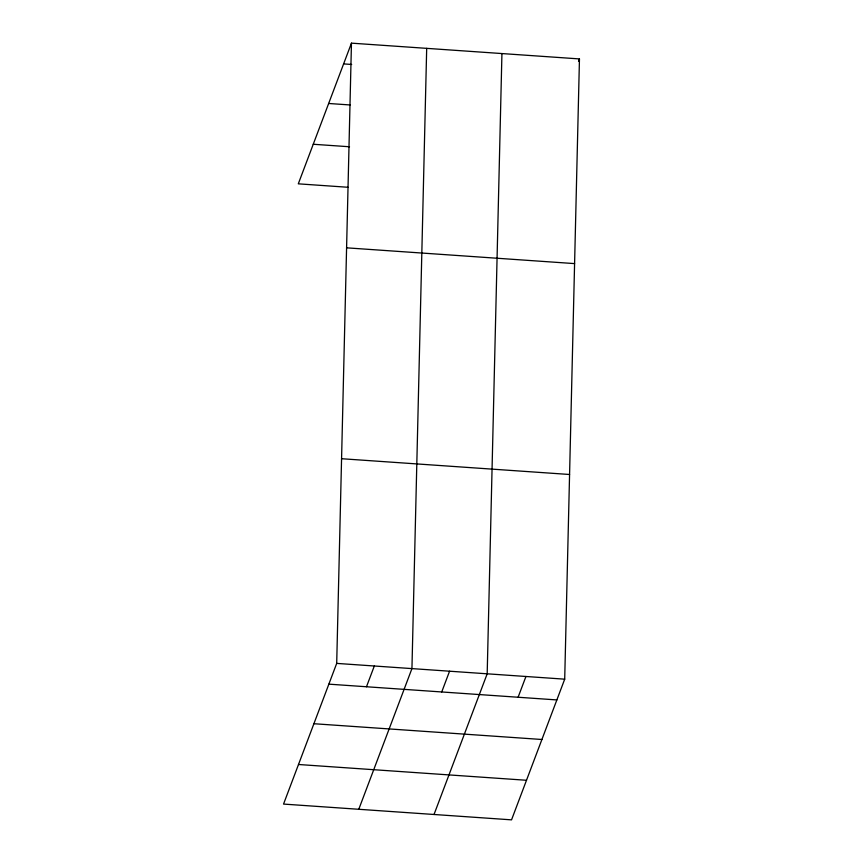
<?xml version="1.0" encoding="UTF-8"?>
<svg xmlns="http://www.w3.org/2000/svg" width="863" height="863" viewBox="0 0 863 863"><rect width="100%" height="100%" fill="white"/><g stroke="black" fill="none" stroke-linecap="round" stroke-linejoin="round"><path stroke-width="1.29" d="M336.699 663.399L351.457 43.15L579.461 58.921L564.704 679.17L511.543 819.85L283.539 804.079L336.699 663.399L564.704 679.17M426.689 48.35L411.942 668.598L358.781 809.278M501.932 53.56L487.185 673.809L434.024 814.489M351.457 43.15L298.296 183.83L348.005 187.271M578.534 61.359L579.461 58.921M366.484 686.754L374.326 665.999M441.727 691.953L449.569 671.198M518.102 697.239L525.945 676.484M343.614 63.905L351.673 64.466M328.652 103.484L350.151 104.962M313.247 144.261L349.526 146.764M346.581 247.832L574.585 263.603M341.565 458.717L569.58 474.488M328.857 684.154L556.862 699.925M313.905 723.723L541.91 739.494M298.501 764.499L526.506 780.271"/></g></svg>
